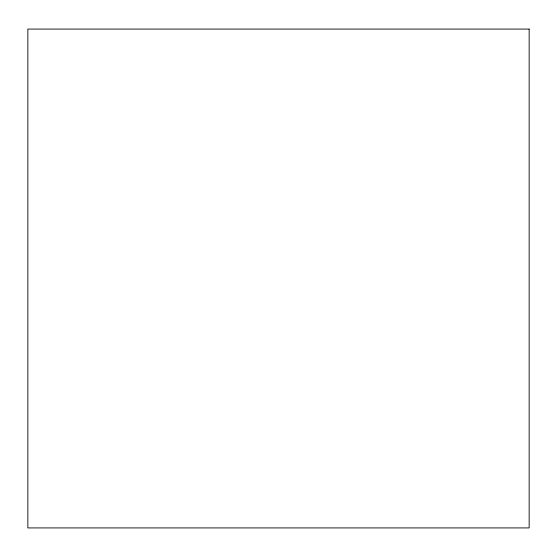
<?xml version="1.0" encoding="UTF-8"?>
<svg xmlns="http://www.w3.org/2000/svg" width="557" height="557" viewBox="0 0 557 557"><rect width="100%" height="100%" fill="white"/><g stroke="black" fill="none" stroke-linecap="round" stroke-linejoin="round"><path stroke-width="0.84" d="M529.15 29.075L27.85 29.075L27.85 527.925L529.15 527.925L529.15 29.075"/></g></svg>
